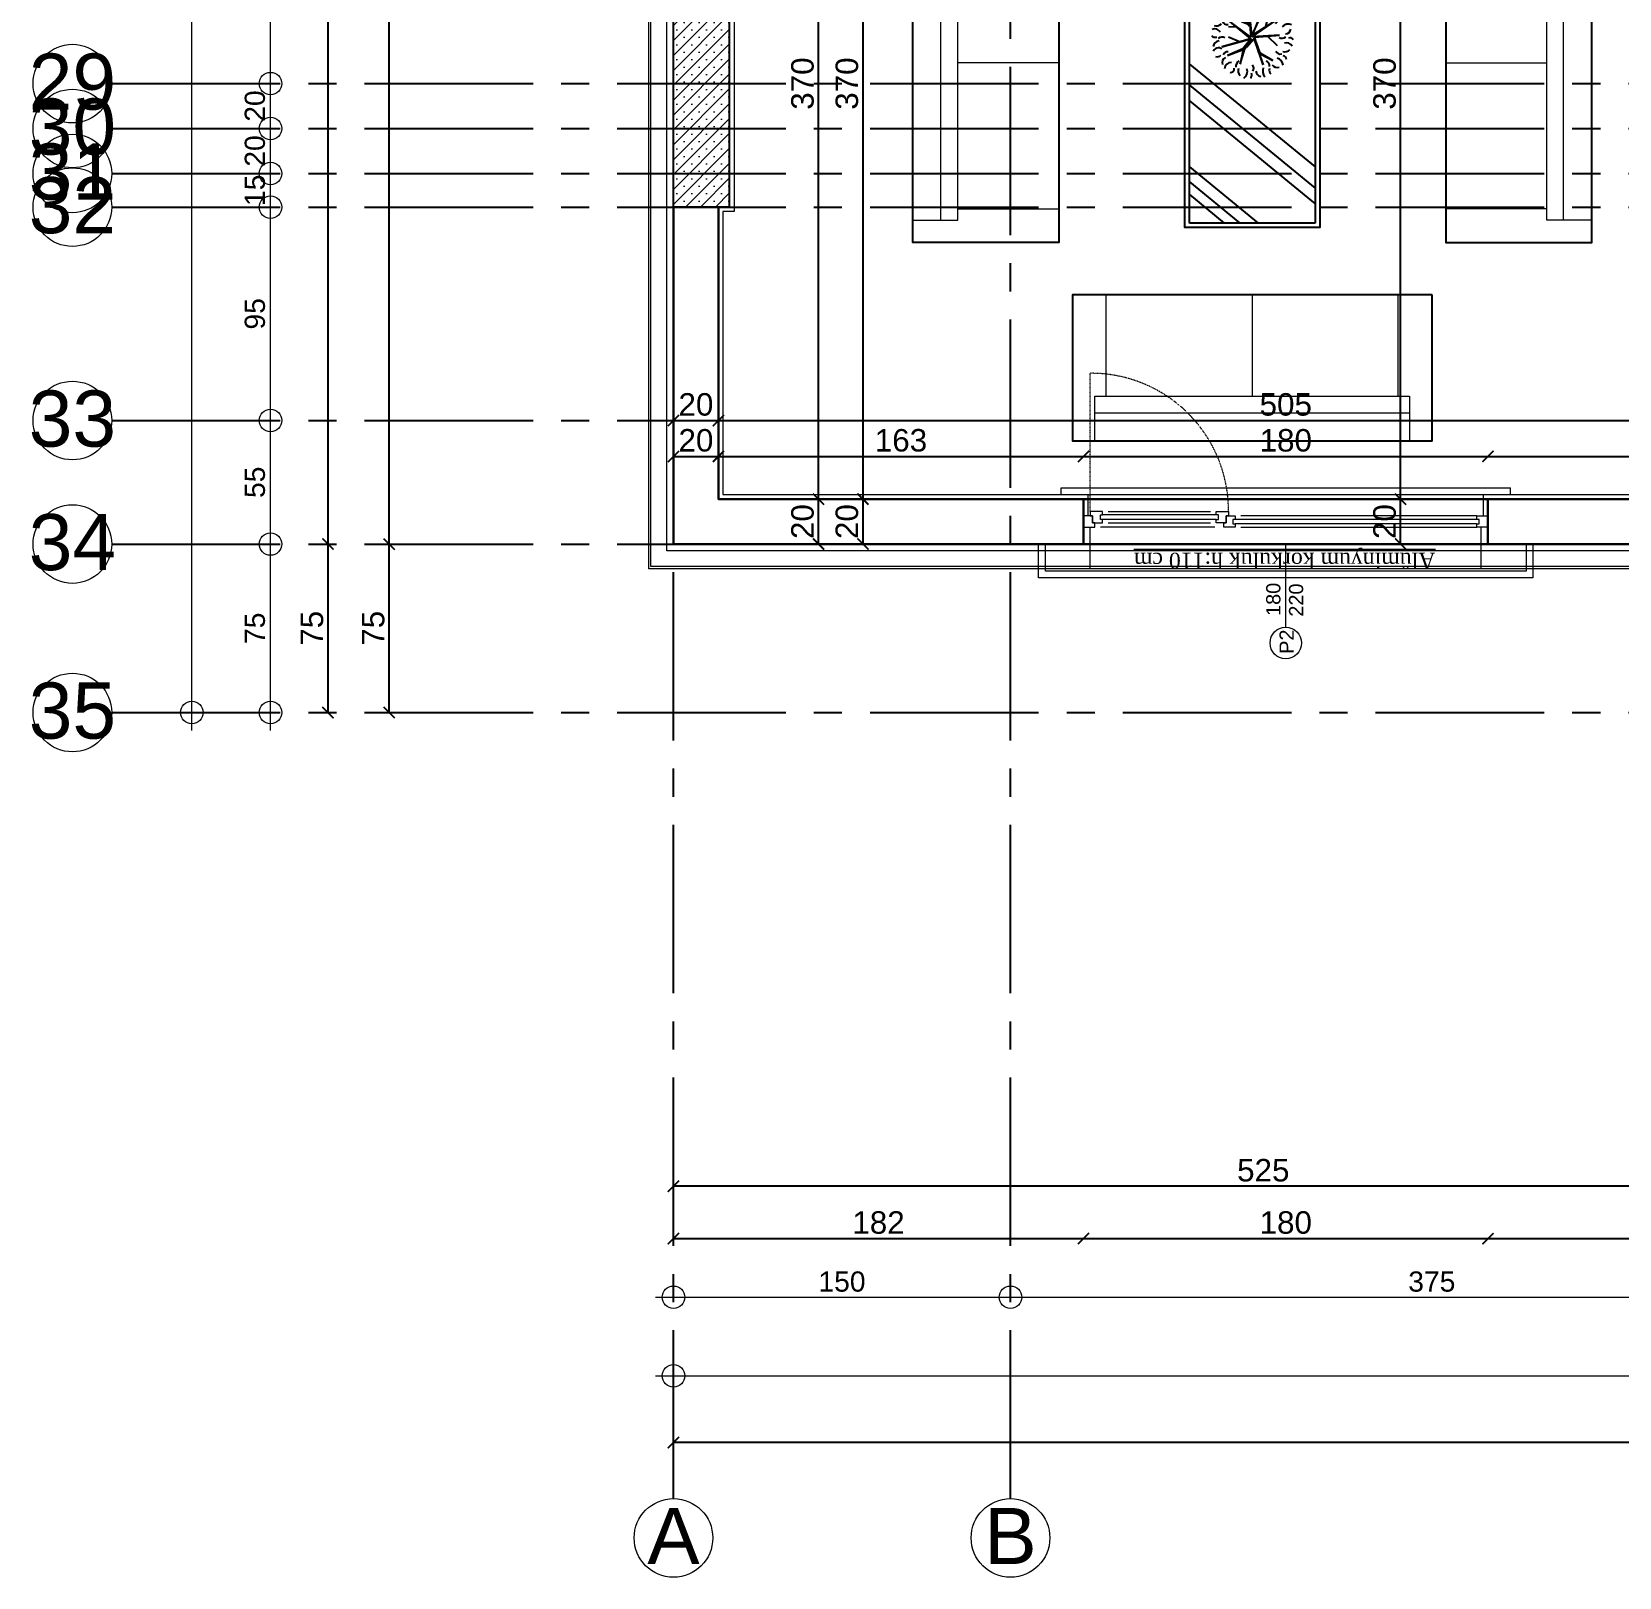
# Model space of a CAD drawing. Header units: millimetres. Extents: x 2778 to 13672, y 1832 to 5175.
# Drawn here: x 8371 to 9077, y 2105 to 2793 of the extents above; entities that cross this region are included whole.
import ezdxf

# ---------------------------------------------------------------- set-up
doc = ezdxf.new("R2010")
doc.units = ezdxf.units.MM
for name, pattern in [('CENTER2', [112.5, 75, -12.5, 12.5, -12.5]), ('DASHDOT2', [12.7, 6.35, -3.175, 0, -3.175]), ('DOTX2', [0.5, 0, -0.5])]:
    doc.linetypes.add(name, pattern=pattern)
for name, color, linetype in [('7-DCR-FRN', 8, 'Continuous'), ('İÇÖLÇÜ', 7, 'Continuous'), ('Panel', 7, 'Continuous'), ('Standart', 7, 'Continuous'), ('Ölçülendirme', 7, 'Continuous')]:
    doc.layers.add(name, color=color, linetype=linetype)
for name, color, linetype, lineweight in [('aks', 251, 'DASHDOT2', 35), ('duvar', 232, 'Continuous', 30), ('görünüş', 201, 'Continuous', 18), ('ince', 37, 'Continuous', 0), ('iz', 1, 'DOTX2', 20), ('pencere', 4, 'Continuous', 18), ('sıva dış', 30, 'Continuous', 9), ('sıva iç', 21, 'Continuous', 0), ('yalıtım', 107, 'Continuous', 0), ('yazı', 11, 'Continuous', 20), ('ÖLÇÜ İÇ', 7, 'Continuous', 9)]:
    doc.layers.add(name, color=color, linetype=linetype, lineweight=lineweight)
doc.styles.add('arial_1_18', font='arial.ttf', dxfattribs={"height": 0.2})
doc.styles.get("Standard").update_dxf_attribs({"font": 'arial.ttf'})
doc.styles.add('Times roman', font='times.ttf')
doc.dimstyles.new('zulay iç ölçü', dxfattribs={"dimtxt": 10, "dimasz": 5, "dimexe": 0.18, "dimexo": 0, "dimgap": 2, "dimtad": 3, "dimdec": 0, "dimzin": 0, "dimdsep": 46, "dimtxsty": 'Standard', "dimblk": 'ARCHTICK', "dimcen": 0.09, "dimse1": 1, "dimse2": 1, "dimadec": 0, "dimazin": 0, "dimtfac": 1, "dimtdec": 0, "dimtix": 1, "dimtofl": 0, "dimtmove": 0, "dimatfit": 3, "dimldrblk": 'ARCHTICK', "dimfxl": 1, "dimtolj": 1, "dimtzin": 0, "dimarcsym": 0})

# ---------------------------------------------------------------- blocks, each defined once
blk = doc.blocks.new('IDE242Entity364')
at = {"layer": 'Panel', "linetype": 'Continuous', "lineweight": 5}
h = blk.add_hatch(dxfattribs=at)
h.set_pattern_fill('SACNCR', color=163, scale=50, style=0)
h.set_pattern_definition([(45, (0, 0), (-3.314563, 3.314563), []), (45, (3.3146, 0), (-3.314563, 3.314563), [0, -4.6875])])
h.paths.add_polyline_path([(0, 225), (0, 375), (25, 375), (25, 225)])
blk = doc.blocks.new('IDE242Entity365')
at = {"layer": 'Panel', "color": 164, "linetype": 'Continuous', "lineweight": -3}
blk.add_lwpolyline([(25, 225), (0, 225)], dxfattribs=at)
blk = doc.blocks.new('IDE242Entity366')
at = {"layer": 'Panel', "color": 164, "linetype": 'Continuous', "lineweight": -3}
blk.add_lwpolyline([(25, 225), (25, 375)], dxfattribs=at)
blk = doc.blocks.new('IDE242Entity368')
at = {"layer": 'Panel', "color": 164, "linetype": 'Continuous', "lineweight": -3}
blk.add_lwpolyline([(0, 225), (0, 375)], dxfattribs=at)
blk = doc.blocks.new('IDE242Entity1388')
at = {"layer": 'Ölçülendirme', "color": 1, "linetype": 'Continuous', "lineweight": 5}
for points in [[(-8, -328), (3268, -328)], [(-8, -363), (3268, -363)]]:
    blk.add_lwpolyline(points, dxfattribs=at)
for centre in [(0, -328), (150, -328), (0, -363)]:
    blk.add_circle(centre, 5, dxfattribs=at)
at = {"layer": 'Ölçülendirme', "color": 1, "linetype": 'Continuous', "lineweight": 5, "style": 'arial_1_18'}
for s, p in [('150', (64.51, -325.5)), ('375', (327.01, -325.5))]:
    blk.add_text(s, height=9, dxfattribs=at).set_placement(p)
blk = doc.blocks.new('_ArchTick')
at = {"color": 0, "linetype": 'ByBlock', "const_width": 0.15}
blk.add_lwpolyline([(-0.5, -0.5), (0.5, 0.5)], dxfattribs=at)
blk = doc.blocks.new('*D2697')
at = {"layer": 'Defpoints', "color": 0, "transparency": 16777216}
for p in [(8656.17, 2165.17), (8656.17, 2156.64), (13386.17, 2156.64)]:
    blk.add_point(p, dxfattribs=at)
at = {"layer": 'ÖLÇÜ İÇ', "color": 0, "lineweight": -2, "transparency": 16777216}
blk.add_line((13386.17, 2165.17), (8656.17, 2165.17), dxfattribs=at)
at = {"layer": 'ÖLÇÜ İÇ', "color": 0, "lineweight": -2, "transparency": 16777216, "xscale": 5, "yscale": 5, "zscale": 5, "rotation": 180}
blk.add_blockref('_ArchTick', (8656.17, 2165.17), dxfattribs=at)
at = {"layer": 'ÖLÇÜ İÇ', "color": 0, "lineweight": -2, "transparency": 16777216, "xscale": 5, "yscale": 5, "zscale": 5}
blk.add_blockref('_ArchTick', (13386.17, 2165.17), dxfattribs=at)
at = {"layer": 'ÖLÇÜ İÇ', "color": 0, "transparency": 16777216, "insert": (11021.17, 2172.28), "char_height": 10, "attachment_point": 5}
blk.add_mtext('\\A1;4730', dxfattribs=at)
blk = doc.blocks.new('IDE941Entity3925')
at = {"layer": 'Ölçülendirme', "color": 1, "linetype": 'Continuous', "lineweight": 5}
for points in [[(2877, -8), (2877, 2338)], [(2912, -8), (2912, 2338)]]:
    blk.add_lwpolyline(points, dxfattribs=at)
for centre in [(2912, 280), (2912, 260), (2912, 240), (2912, 225), (2912, 130), (2912, 75), (2877, 0), (2912, 0)]:
    blk.add_circle(centre, 5, dxfattribs=at)
at = {"layer": 'Ölçülendirme', "color": 1, "linetype": 'Continuous', "lineweight": 5, "style": 'arial_1_18'}
for s, p in [('20', (2909.5, 263.01)), ('20', (2909.5, 243.01)), ('15', (2909.5, 225.51)), ('95', (2909.5, 170.51)), ('55', (2909.5, 95.51)), ('75', (2909.5, 30.51))]:
    blk.add_text(s, height=9, rotation=90, dxfattribs=at).set_placement(p)
blk = doc.blocks.new('WWE')
at = {"layer": 'duvar'}
for p, q in [((1010460.07, -375776.08), (1010460.07, -375756.08)), ((1010640.07, -375776.08), (1010640.07, -375756.08))]:
    blk.add_line(p, q, dxfattribs=at)
at = {"layer": 'görünüş'}
for p, q in [((1010450.07, -375754.08), (1010450.07, -375751.08)), ((1010450.07, -375751.08), (1010650.07, -375751.08)), ((1010650.07, -375754.08), (1010650.07, -375751.08))]:
    blk.add_line(p, q, dxfattribs=at)
at = {"layer": 'ince'}
for p, q in [((1010471.07, -375761.58), (1010516.57, -375761.58)), ((1010518.57, -375768.58), (1010467.57, -375768.58)), ((1010519.07, -375763.08), (1010468.57, -375763.08)), ((1010519.07, -375765.08), (1010468.57, -375765.08)), ((1010471.07, -375766.58), (1010516.57, -375766.58)), ((1010635.07, -375765.08), (1010527.57, -375765.08)), ((1010635.07, -375767.08), (1010527.57, -375767.08)), ((1010635.07, -375763.58), (1010530.07, -375763.58)), ((1010530.07, -375768.58), (1010635.07, -375768.58))]:
    blk.add_line(p, q, dxfattribs=at)
at = {"layer": 'iz', "ltscale": 0.1}
for p, q in [((1010463.09, -375761.55), (1010463.09, -375700.05)), ((1010640.07, -375756.08), (1010460.07, -375756.08)), ((1010460.07, -375776.08), (1010640.07, -375776.08))]:
    blk.add_line(p, q, dxfattribs=at)
blk.add_arc((1010463.44, -375761.18), 61.13, 359.63152, 90.32293, dxfattribs=at)
at = {"layer": 'pencere'}
for p, q in [((1010468.57, -375761.58), (1010463.07, -375761.58)), ((1010463.07, -375761.58), (1010463.07, -375763.58)), ((1010468.57, -375763.08), (1010468.57, -375761.58)), ((1010519.07, -375763.08), (1010519.07, -375761.58)), ((1010519.07, -375761.58), (1010524.57, -375761.58)), ((1010524.57, -375761.58), (1010524.57, -375763.58)), ((1010464.07, -375763.58), (1010460.07, -375763.58)), ((1010460.07, -375768.58), (1010465.07, -375768.58)), ((1010463.07, -375763.58), (1010464.07, -375763.58)), ((1010464.07, -375766.58), (1010464.07, -375763.58)), ((1010464.07, -375763.58), (1010464.07, -375766.58)), ((1010465.07, -375766.58), (1010464.07, -375766.58)), ((1010464.07, -375766.58), (1010468.57, -375766.58)), ((1010465.07, -375768.58), (1010465.07, -375766.58)), ((1010467.57, -375765.08), (1010467.57, -375763.08)), ((1010467.57, -375763.08), (1010468.57, -375763.08)), ((1010468.57, -375765.08), (1010467.57, -375765.08)), ((1010468.57, -375766.58), (1010468.57, -375765.08)), ((1010520.07, -375763.08), (1010519.07, -375763.08)), ((1010519.07, -375766.58), (1010519.07, -375765.08)), ((1010519.07, -375765.08), (1010520.07, -375765.08)), ((1010523.57, -375766.58), (1010519.07, -375766.58)), ((1010520.07, -375765.08), (1010520.07, -375763.08)), ((1010522.57, -375768.58), (1010522.57, -375766.58)), ((1010522.57, -375766.58), (1010523.57, -375766.58)), ((1010527.57, -375768.58), (1010522.57, -375768.58)), ((1010523.57, -375766.58), (1010523.57, -375763.58)), ((1010523.57, -375763.58), (1010527.57, -375763.58)), ((1010524.57, -375763.58), (1010523.57, -375763.58)), ((1010523.57, -375763.58), (1010523.57, -375766.58)), ((1010527.57, -375765.08), (1010526.57, -375765.08)), ((1010526.57, -375765.08), (1010526.57, -375767.08)), ((1010526.57, -375767.08), (1010527.57, -375767.08)), ((1010527.57, -375763.58), (1010527.57, -375765.08)), ((1010527.57, -375767.08), (1010527.57, -375768.58)), ((1010635.07, -375765.08), (1010635.07, -375763.58)), ((1010635.07, -375763.58), (1010635.07, -375763.58)), ((1010635.07, -375763.58), (1010640.07, -375763.58)), ((1010636.07, -375765.08), (1010635.07, -375765.08)), ((1010635.07, -375768.58), (1010635.07, -375767.08)), ((1010635.07, -375767.08), (1010636.07, -375767.08)), ((1010640.07, -375768.58), (1010635.07, -375768.58)), ((1010635.07, -375768.58), (1010635.07, -375768.58)), ((1010636.07, -375767.08), (1010636.07, -375765.08))]:
    blk.add_line(p, q, dxfattribs=at)
at = {"layer": 'sıva dış'}
for p, q in [((1010463.07, -375787.08), (1010463.07, -375768.58)), ((1010637.07, -375787.08), (1010637.07, -375768.58))]:
    blk.add_line(p, q, dxfattribs=at)
at = {"layer": 'sıva iç'}
for p, q in [((1010462.07, -375763.58), (1010462.07, -375754.08)), ((1010638.07, -375763.58), (1010638.07, -375754.08))]:
    blk.add_line(p, q, dxfattribs=at)
at = {"layer": 'sıva iç', "color": 1}
for p, q in [((1010440.07, -375791.08), (1010440.07, -375776.08)), ((1010443.07, -375788.08), (1010443.07, -375776.08)), ((1010450.07, -375776.08), (1010450.07, -375776.08)), ((1010657.07, -375776.08), (1010657.07, -375788.08)), ((1010660.07, -375776.08), (1010660.07, -375791.08)), ((1010462.68, -375788.08), (1010443.07, -375788.08)), ((1010657.07, -375788.08), (1010462.68, -375788.08)), ((1010462.68, -375791.08), (1010440.07, -375791.08)), ((1010660.07, -375791.08), (1010462.68, -375791.08))]:
    blk.add_line(p, q, dxfattribs=at)
at = {"layer": 'yazı'}
blk.add_line((1010550.07, -375813.13), (1010550.07, -375776.08), dxfattribs=at)
blk.add_circle((1010550.07, -375820.13), 7, dxfattribs=at)
at = {"layer": 'yazı', "style": 'Times roman'}
blk.add_text('%%UAlüminyum korkuluk h:110 cm', height=6.9967, rotation=180, dxfattribs=at).set_placement((1010616.65, -375779.95))
at = {"layer": 'yazı'}
for s, p in [('180', (1010547.68, -375808.07)), ('220', (1010557.83, -375808.39)), ('P2', (1010553.61, -375824.95))]:
    blk.add_text(s, height=6.328, rotation=90, dxfattribs=at).set_placement(p)
blk = doc.blocks.new('*U35')
at = {"layer": '7-DCR-FRN'}
for p, q in [((-13.15, 58), (-28, 45.86)), ((-0.88, 58), (-28, 35.83)), ((-6.49, 58), (-28, 40.42)), ((28, 58), (-28, 58)), ((-28, 58), (-28, -58)), ((28, -58), (28, 58)), ((0.26, 25.6), (1.41, 37.17)), ((6.31, 36.53), (0.64, 29.93)), ((1.67, 37.69), (0.65, 24.69)), ((1.41, 37.17), (1.16, 29.54)), ((1.16, 29.54), (6.31, 36.53)), ((0, 24.95), (-10.54, 32.22)), ((-10.54, 32.22), (-0.13, 25.6)), ((-5.99, 29.58), (-7.12, 33.35)), ((-0.13, 25.6), (-2.57, 31.88)), ((-2.57, 31.88), (0.26, 25.6)), ((0.64, 29.93), (4.84, 31.63)), ((0.65, 24.69), (11.81, 33.07)), ((11.81, 33.07), (0.78, 24.08)), ((6.96, 29.2), (10.52, 29.43)), ((-1.17, 24.69), (-12.05, 25.72)), ((-12.05, 25.72), (0, 24.95)), ((-6.77, 25.25), (-11.09, 21.12)), ((-4.89, 12.51), (-0.78, 24.56)), ((-0.65, 23.95), (-4.89, 12.51)), ((-0.78, 24.56), (-3.46, 17.28)), ((-2.81, 18.14), (-1.17, 24.69)), ((2.56, 20.36), (-0.65, 23.95)), ((3.38, 19.62), (0.39, 23.95)), ((0.39, 23.95), (2.56, 20.36)), ((13.61, 20.5), (0.65, 24.08)), ((0.65, 24.08), (4.25, 19.5)), ((0.78, 24.08), (13.61, 20.5)), ((5.63, 22.62), (10.52, 24.7)), ((-9.22, 14.41), (-2.81, 18.14)), ((-3.46, 17.28), (-9.22, 14.41)), ((5.38, 12.78), (3.38, 19.62)), ((11.05, 16.64), (3.99, 19.24)), ((3.99, 19.24), (5.38, 12.78)), ((4.25, 19.5), (11.05, 16.64)), ((28, 12.76), (-28, -33.02)), ((28, 3.34), (-28, -42.44)), ((28, -3.59), (-28, -49.37)), ((28, -33.01), (-2.56, -58)), ((28, -39.69), (5.6, -58)), ((28, -45.34), (12.52, -58)), ((-28, -58), (28, -58))]:
    blk.add_line(p, q, dxfattribs=at)
blk.add_lwpolyline([(-30, 60), (-30, -60), (30, -60), (30, 60)], close=True, dxfattribs=at)
blk.add_lwpolyline([(-30, 60), (-30, -60), (30, -60), (30, 60)], close=True, dxfattribs=at)
at = {"layer": '7-DCR-FRN', "extrusion": (0, 0, -1)}
for centre, major_axis, start_param, end_param in [((0.32, 41.56), (2.97, 2.97), 3.119665, 4.17552), ((-1.97, 41.19), (1.37, 1.37), -0.168576, 1.180577), ((-10.78, 35.44), (-1.67, 1.67), 4.494462, 5.97098), ((-8.38, 39.81), (3.08, 3.08), 2.534785, 3.58455), ((-10.42, 37.44), (1.76, 1.76), -0.540488, 0.582887), ((-5.15, 37.17), (1.5, 1.5), 2.597457, 4.255739), ((-9.63, 40.39), (2.99, 2.99), 0.495607, 1.356514), ((2.26, 37.93), (-1.73, 1.73), 4.894894, 6.209265), ((0.94, 42.5), (2.13, 2.13), 0.99899, 2.174975), ((7.63, 39.52), (-2.18, 2.18), 4.963816, 6.399957), ((5.86, 36.89), (1.46, 1.46), 0.588849, 2.139269), ((6.98, 39.87), (-1.18, 1.18), 1.775821, 3.472355), ((10.9, 35.62), (-1.52, 1.52), 5.94085, 7.533141), ((10.51, 36.89), (-2.14, 2.14), 2.412933, 3.806953), ((-16, 27.21), (-2.4, 2.4), 0.343258, 1.666965), ((-14.78, 28.65), (1.72, 1.72), 2.359421, 3.812742), ((-15.38, 31.6), (-1.17, 1.17), 0.260288, 1.930326), ((-12.71, 29.84), (-1.73, 1.73), 0.71489, 2.029848), ((11.13, 32.71), (-1.65, 1.65), 2.748968, 4.071251), ((15.94, 32.92), (2.21, 2.21), 2.001057, 3.151731), ((15.17, 33.03), (0.963, 0.963), 3.637708, 5.574611), ((16.74, 25.48), (2.09, 2.09), 4.465952, 5.85576), ((-16.74, 22.85), (1.17, 1.17), 4.417954, 5.883919), ((-15.15, 19.26), (2.13, 2.13), 4.435356, 5.7884), ((-13.29, 26.69), (1.7, 1.7), 1.811769, 3.074319), ((13.49, 22.17), (-1.83, 1.83), 0.269504, 1.469985), ((14.15, 19.74), (2.41, 2.41), -0.596761, 0.530229), ((16.53, 27.04), (1.65, 1.65), 1.556652, 2.67951), ((-14.51, 21.04), (1.97, 1.97), 2.029873, 3.258277), ((-13.63, 14.85), (1.1, 1.1), 3.912813, 5.455212), ((-10.22, 11.93), (-2.53, 2.53), 5.610896, 6.838603), ((-12.55, 19.63), (-1.68, 1.68), 2.857787, 4.168751), ((4.4, 11.7), (2.09, 2.09), -0.212594, 0.90159), ((10.84, 15.96), (1.63, 1.63), -0.835936, 0.386912), ((11.02, 13.49), (-1.7, 1.7), 1.193932, 2.764391), ((15.1, 17.31), (-1.9, 1.9), 0.1729, 1.85548), ((15.62, 18.16), (-1.52, 1.52), 3.608489, 4.799895), ((-11.12, 14.28), (-2.11, 2.11), 3.030383, 4.209272), ((-9.53, 9.98), (1.4, 1.4), 0.378865, 1.679355), ((-5.56, 12), (-1.53, 1.53), 5.385771, 6.799513), ((-9.2, 9.93), (-3.22, 3.22), 2.096822, 3.023848), ((-4.24, 9.84), (-1.84, 1.84), 2.447851, 3.758583), ((1.67, 10.9), (1.64, 1.64), 3.381045, 4.65182), ((2.08, 7.93), (1.36, 1.36), 3.048732, 4.380826), ((5.54, 9.37), (2.37, 2.37), 2.915554, 4.30502), ((3.55, 9.86), (-1.98, 1.98), 1.99053, 3.233966), ((9.55, 10.6), (-1.07, 1.07), 3.690915, 5.731825), ((9.15, 10.24), (-2.32, 2.32), 0.812708, 2.215848)]:
    blk.add_ellipse(centre, major_axis=major_axis, ratio=1, start_param=start_param, end_param=end_param, dxfattribs=at)
blk = doc.blocks.new('*U27')
at = {"layer": '7-DCR-FRN'}
blk.add_lwpolyline([(0, 10), (160, 10), (160, 75), (0, 75)], close=True, dxfattribs=at)
at = {"layer": '7-DCR-FRN', "lineweight": 9, "flags": 128}
blk.add_lwpolyline([(0, 10), (160, 10), (160, 75), (0, 75)], close=True, dxfattribs=at)
blk.add_lwpolyline([(0, 10), (160, 10), (160, 75), (0, 75)], close=True, dxfattribs=at)
for points in [[(10, 55), (10, 75)], [(150, 75), (150, 75), (150, 55), (150, 55)], [(150, 62.5), (10, 62.5)], [(150, 55), (10, 55)], [(15, 55), (15, 10)], [(80, 10), (80, 55)], [(145, 55), (145, 10)]]:
    blk.add_lwpolyline(points, dxfattribs=at)
blk = doc.blocks.new('*D2820')
at = {"layer": 'Defpoints', "color": 0, "transparency": 16777216}
for p in [(8720.74, 2585.23), (8720.74, 2585.23), (8720.74, 2565.23)]:
    blk.add_point(p, dxfattribs=at)
at = {"layer": 'ÖLÇÜ İÇ', "color": 0, "lineweight": -2, "transparency": 16777216}
blk.add_line((8720.74, 2565.23), (8720.74, 2585.23), dxfattribs=at)
at = {"layer": 'ÖLÇÜ İÇ', "color": 0, "lineweight": -2, "transparency": 16777216, "xscale": 5, "yscale": 5, "zscale": 5}
for p, rotation in [((8720.74, 2585.23), 90), ((8720.74, 2565.23), 270)]:
    blk.add_blockref('_ArchTick', p, dxfattribs=dict(at, rotation=rotation))
at = {"layer": 'ÖLÇÜ İÇ', "color": 0, "transparency": 16777216, "insert": (8713.64, 2575.23), "char_height": 10, "attachment_point": 5, "rotation": 90}
blk.add_mtext('\\A1;20', dxfattribs=at)
blk = doc.blocks.new('*D2821')
at = {"layer": 'Defpoints', "color": 0, "transparency": 16777216}
for p in [(8720.74, 2955.23), (8720.74, 2955.23), (8720.74, 2585.23)]:
    blk.add_point(p, dxfattribs=at)
at = {"layer": 'ÖLÇÜ İÇ', "color": 0, "lineweight": -2, "transparency": 16777216}
blk.add_line((8720.74, 2585.23), (8720.74, 2955.23), dxfattribs=at)
at = {"layer": 'ÖLÇÜ İÇ', "color": 0, "lineweight": -2, "transparency": 16777216, "xscale": 5, "yscale": 5, "zscale": 5}
for p, rotation in [((8720.74, 2955.23), 90), ((8720.74, 2585.23), 270)]:
    blk.add_blockref('_ArchTick', p, dxfattribs=dict(at, rotation=rotation))
at = {"layer": 'ÖLÇÜ İÇ', "color": 0, "transparency": 16777216, "insert": (8713.63, 2770.23), "char_height": 10, "attachment_point": 5, "rotation": 90}
blk.add_mtext('\\A1;370', dxfattribs=at)
blk = doc.blocks.new('*D2714')
at = {"layer": 'Defpoints', "color": 0, "transparency": 16777216}
for p in [(8740.5, 2955.23), (8740.5, 2585.23), (8740.5, 2585.23)]:
    blk.add_point(p, dxfattribs=at)
at = {"layer": 'ÖLÇÜ İÇ', "color": 0, "lineweight": -2, "transparency": 16777216}
blk.add_line((8740.5, 2955.23), (8740.5, 2585.23), dxfattribs=at)
at = {"layer": 'ÖLÇÜ İÇ', "color": 0, "lineweight": -2, "transparency": 16777216, "xscale": 5, "yscale": 5, "zscale": 5}
for p, rotation in [((8740.5, 2955.23), 90), ((8740.5, 2585.23), 270)]:
    blk.add_blockref('_ArchTick', p, dxfattribs=dict(at, rotation=rotation))
at = {"layer": 'ÖLÇÜ İÇ', "color": 0, "transparency": 16777216, "insert": (8733.39, 2770.23), "char_height": 10, "attachment_point": 5, "rotation": 90}
blk.add_mtext('\\A1;370', dxfattribs=at)
blk = doc.blocks.new('*D2715')
at = {"layer": 'Defpoints', "color": 0, "transparency": 16777216}
for p in [(8740.5, 2585.23), (8740.5, 2565.23), (8740.5, 2565.23)]:
    blk.add_point(p, dxfattribs=at)
at = {"layer": 'ÖLÇÜ İÇ', "color": 0, "lineweight": -2, "transparency": 16777216}
blk.add_line((8740.5, 2585.23), (8740.5, 2565.23), dxfattribs=at)
at = {"layer": 'ÖLÇÜ İÇ', "color": 0, "lineweight": -2, "transparency": 16777216, "xscale": 5, "yscale": 5, "zscale": 5}
for p, rotation in [((8740.5, 2585.23), 90), ((8740.5, 2565.23), 270)]:
    blk.add_blockref('_ArchTick', p, dxfattribs=dict(at, rotation=rotation))
at = {"layer": 'ÖLÇÜ İÇ', "color": 0, "transparency": 16777216, "insert": (8733.39, 2575.23), "char_height": 10, "attachment_point": 5, "rotation": 90}
blk.add_mtext('\\A1;20', dxfattribs=at)
blk = doc.blocks.new('*D2716')
at = {"layer": 'Defpoints', "color": 0, "transparency": 16777216}
for p in [(8656.17, 2604.25), (8676.17, 2604.25), (8676.17, 2604.25)]:
    blk.add_point(p, dxfattribs=at)
at = {"layer": 'ÖLÇÜ İÇ', "color": 0, "lineweight": -2, "transparency": 16777216}
blk.add_line((8656.17, 2604.25), (8676.17, 2604.25), dxfattribs=at)
at = {"layer": 'ÖLÇÜ İÇ', "color": 0, "lineweight": -2, "transparency": 16777216, "xscale": 5, "yscale": 5, "zscale": 5, "rotation": 180}
blk.add_blockref('_ArchTick', (8656.17, 2604.25), dxfattribs=at)
at = {"layer": 'ÖLÇÜ İÇ', "color": 0, "lineweight": -2, "transparency": 16777216, "xscale": 5, "yscale": 5, "zscale": 5}
blk.add_blockref('_ArchTick', (8676.17, 2604.25), dxfattribs=at)
at = {"layer": 'ÖLÇÜ İÇ', "color": 0, "transparency": 16777216, "insert": (8666.17, 2611.35), "char_height": 10, "attachment_point": 5}
blk.add_mtext('\\A1;20', dxfattribs=at)
blk = doc.blocks.new('*D2717')
at = {"layer": 'Defpoints', "color": 0, "transparency": 16777216}
for p in [(8676.17, 2604.25), (8838.67, 2604.25), (8838.67, 2585.23)]:
    blk.add_point(p, dxfattribs=at)
at = {"layer": 'ÖLÇÜ İÇ', "color": 0, "lineweight": -2, "transparency": 16777216}
blk.add_line((8676.17, 2604.25), (8838.67, 2604.25), dxfattribs=at)
at = {"layer": 'ÖLÇÜ İÇ', "color": 0, "lineweight": -2, "transparency": 16777216, "xscale": 5, "yscale": 5, "zscale": 5, "rotation": 180}
blk.add_blockref('_ArchTick', (8676.17, 2604.25), dxfattribs=at)
at = {"layer": 'ÖLÇÜ İÇ', "color": 0, "lineweight": -2, "transparency": 16777216, "xscale": 5, "yscale": 5, "zscale": 5}
blk.add_blockref('_ArchTick', (8838.67, 2604.25), dxfattribs=at)
at = {"layer": 'ÖLÇÜ İÇ', "color": 0, "transparency": 16777216, "insert": (8757.42, 2611.36), "char_height": 10, "attachment_point": 5}
blk.add_mtext('\\A1;163', dxfattribs=at)
blk = doc.blocks.new('*D2718')
at = {"layer": 'Defpoints', "color": 0, "transparency": 16777216}
for p in [(9018.67, 2604.25), (8838.67, 2585.23), (9018.67, 2585.23)]:
    blk.add_point(p, dxfattribs=at)
at = {"layer": 'ÖLÇÜ İÇ', "color": 0, "lineweight": -2, "transparency": 16777216}
blk.add_line((8838.67, 2604.25), (9018.67, 2604.25), dxfattribs=at)
at = {"layer": 'ÖLÇÜ İÇ', "color": 0, "lineweight": -2, "transparency": 16777216, "xscale": 5, "yscale": 5, "zscale": 5, "rotation": 180}
blk.add_blockref('_ArchTick', (8838.67, 2604.25), dxfattribs=at)
at = {"layer": 'ÖLÇÜ İÇ', "color": 0, "lineweight": -2, "transparency": 16777216, "xscale": 5, "yscale": 5, "zscale": 5}
blk.add_blockref('_ArchTick', (9018.67, 2604.25), dxfattribs=at)
at = {"layer": 'ÖLÇÜ İÇ', "color": 0, "transparency": 16777216, "insert": (8928.67, 2611.35), "char_height": 10, "attachment_point": 5}
blk.add_mtext('\\A1;180', dxfattribs=at)
blk = doc.blocks.new('*D2719')
at = {"layer": 'Defpoints', "color": 0, "transparency": 16777216}
for p in [(9181.17, 2604.25), (9018.67, 2585.23), (9181.17, 2585.23)]:
    blk.add_point(p, dxfattribs=at)
at = {"layer": 'ÖLÇÜ İÇ', "color": 0, "lineweight": -2, "transparency": 16777216}
blk.add_line((9018.67, 2604.25), (9181.17, 2604.25), dxfattribs=at)
at = {"layer": 'ÖLÇÜ İÇ', "color": 0, "lineweight": -2, "transparency": 16777216, "xscale": 5, "yscale": 5, "zscale": 5, "rotation": 180}
blk.add_blockref('_ArchTick', (9018.67, 2604.25), dxfattribs=at)
at = {"layer": 'ÖLÇÜ İÇ', "color": 0, "lineweight": -2, "transparency": 16777216, "xscale": 5, "yscale": 5, "zscale": 5}
blk.add_blockref('_ArchTick', (9181.17, 2604.25), dxfattribs=at)
at = {"layer": 'ÖLÇÜ İÇ', "color": 0, "transparency": 16777216, "insert": (9099.92, 2611.36), "char_height": 10, "attachment_point": 5}
blk.add_mtext('\\A1;163', dxfattribs=at)
blk = doc.blocks.new('*D2729')
at = {"layer": 'Defpoints', "color": 0, "transparency": 16777216}
for p in [(8656.17, 2620.23), (8676.17, 2620.23), (8676.17, 2620.23)]:
    blk.add_point(p, dxfattribs=at)
at = {"layer": 'ÖLÇÜ İÇ', "color": 0, "lineweight": -2, "transparency": 16777216}
blk.add_line((8656.17, 2620.23), (8676.17, 2620.23), dxfattribs=at)
at = {"layer": 'ÖLÇÜ İÇ', "color": 0, "lineweight": -2, "transparency": 16777216, "xscale": 5, "yscale": 5, "zscale": 5, "rotation": 180}
blk.add_blockref('_ArchTick', (8656.17, 2620.23), dxfattribs=at)
at = {"layer": 'ÖLÇÜ İÇ', "color": 0, "lineweight": -2, "transparency": 16777216, "xscale": 5, "yscale": 5, "zscale": 5}
blk.add_blockref('_ArchTick', (8676.17, 2620.23), dxfattribs=at)
at = {"layer": 'ÖLÇÜ İÇ', "color": 0, "transparency": 16777216, "insert": (8666.17, 2627.34), "char_height": 10, "attachment_point": 5}
blk.add_mtext('\\A1;20', dxfattribs=at)
blk = doc.blocks.new('*D2730')
at = {"layer": 'Defpoints', "color": 0, "transparency": 16777216}
for p in [(8676.17, 2620.23), (9181.17, 2620.23), (9181.17, 2620.23)]:
    blk.add_point(p, dxfattribs=at)
at = {"layer": 'ÖLÇÜ İÇ', "color": 0, "lineweight": -2, "transparency": 16777216}
blk.add_line((8676.17, 2620.23), (9181.17, 2620.23), dxfattribs=at)
at = {"layer": 'ÖLÇÜ İÇ', "color": 0, "lineweight": -2, "transparency": 16777216, "xscale": 5, "yscale": 5, "zscale": 5, "rotation": 180}
blk.add_blockref('_ArchTick', (8676.17, 2620.23), dxfattribs=at)
at = {"layer": 'ÖLÇÜ İÇ', "color": 0, "lineweight": -2, "transparency": 16777216, "xscale": 5, "yscale": 5, "zscale": 5}
blk.add_blockref('_ArchTick', (9181.17, 2620.23), dxfattribs=at)
at = {"layer": 'ÖLÇÜ İÇ', "color": 0, "transparency": 16777216, "insert": (8928.67, 2627.34), "char_height": 10, "attachment_point": 5}
blk.add_mtext('\\A1;505', dxfattribs=at)
blk = doc.blocks.new('*D2796')
at = {"layer": 'Defpoints', "color": 0, "transparency": 16777216}
for p in [(8979.77, 2585.23), (8979.77, 2585.23), (8979.77, 2565.23)]:
    blk.add_point(p, dxfattribs=at)
at = {"layer": 'ÖLÇÜ İÇ', "color": 0, "lineweight": -2, "transparency": 16777216}
blk.add_line((8979.77, 2565.23), (8979.77, 2585.23), dxfattribs=at)
at = {"layer": 'ÖLÇÜ İÇ', "color": 0, "lineweight": -2, "transparency": 16777216, "xscale": 5, "yscale": 5, "zscale": 5}
for p, rotation in [((8979.77, 2585.23), 90), ((8979.77, 2565.23), 270)]:
    blk.add_blockref('_ArchTick', p, dxfattribs=dict(at, rotation=rotation))
at = {"layer": 'ÖLÇÜ İÇ', "color": 0, "transparency": 16777216, "insert": (8972.67, 2575.23), "char_height": 10, "attachment_point": 5, "rotation": 90}
blk.add_mtext('\\A1;20', dxfattribs=at)
blk = doc.blocks.new('*D2797')
at = {"layer": 'Defpoints', "color": 0, "transparency": 16777216}
for p in [(8979.77, 2955.23), (8979.77, 2955.23), (8979.77, 2585.23)]:
    blk.add_point(p, dxfattribs=at)
at = {"layer": 'ÖLÇÜ İÇ', "color": 0, "lineweight": -2, "transparency": 16777216}
blk.add_line((8979.77, 2585.23), (8979.77, 2955.23), dxfattribs=at)
at = {"layer": 'ÖLÇÜ İÇ', "color": 0, "lineweight": -2, "transparency": 16777216, "xscale": 5, "yscale": 5, "zscale": 5}
for p, rotation in [((8979.77, 2955.23), 90), ((8979.77, 2585.23), 270)]:
    blk.add_blockref('_ArchTick', p, dxfattribs=dict(at, rotation=rotation))
at = {"layer": 'ÖLÇÜ İÇ', "color": 0, "transparency": 16777216, "insert": (8972.67, 2770.23), "char_height": 10, "attachment_point": 5, "rotation": 90}
blk.add_mtext('\\A1;370', dxfattribs=at)

msp = doc.modelspace()

# ---------------------------------------------------------------- linework, layer by layer
at = {"layer": 'aks', "color": 251, "linetype": 'CENTER2', "lineweight": -3}
for points in [[(8656.17, 2140.23), (8656.17, 5100.23)], [(8806.17, 2140.23), (8806.17, 5100.23)], [(8406.17, 2770.23), (13636.17, 2770.23)], [(8406.17, 2750.23), (13636.17, 2750.23)], [(8406.17, 2730.23), (13636.17, 2730.23)], [(8406.17, 2715.23), (13636.17, 2715.23)], [(8406.17, 2620.23), (13636.17, 2620.23)], [(8406.17, 2565.23), (13636.17, 2565.23)], [(8406.17, 2490.23), (13636.17, 2490.23)]]:
    msp.add_lwpolyline(points, dxfattribs=at)
at = {"layer": 'aks', "color": 30, "linetype": 'Continuous', "lineweight": 5}
for centre in [(8388.67, 2770.23), (8388.67, 2750.23), (8388.67, 2730.23), (8388.67, 2715.23), (8388.67, 2620.23), (8388.67, 2565.23), (8388.67, 2490.23), (8656.17, 2122.73), (8806.17, 2122.73)]:
    msp.add_circle(centre, 17.5, dxfattribs=at)
at = {"layer": 'duvar', "lineweight": 30}
for points in [[(9201.17, 2620.23), (9201.17, 2565.23), (8656.17, 2565.23), (8656.17, 2715.23)], [(9181.17, 2620.23), (9181.17, 2585.23), (8676.17, 2585.23), (8676.17, 2715.23)]]:
    msp.add_lwpolyline(points, dxfattribs=at)
at = {"layer": 'İÇÖLÇÜ'}
for p, q in [((8529.65, 2565.23), (8529.65, 4745.23)), ((8502.41, 3055.23), (8502.41, 2565.23)), ((8502.41, 2565.23), (8502.41, 2490.23)), ((8529.65, 2490.23), (8529.65, 2565.23)), ((9181.17, 2279.29), (8656.17, 2279.29)), ((8656.17, 2256.02), (8838.67, 2256.02)), ((8838.67, 2256.02), (9018.67, 2256.02)), ((9018.67, 2256.02), (9181.17, 2256.02))]:
    msp.add_line(p, q, dxfattribs=at)
at = {"layer": 'sıva dış'}
for p, q in [((8653.17, 2562.23), (8653.17, 4748.23)), ((9204.17, 2562.23), (8653.17, 2562.23))]:
    msp.add_line(p, q, dxfattribs=at)
at = {"layer": 'sıva iç'}
msp.add_lwpolyline([(8678.17, 2587.23), (9179.17, 2587.23), (9179.17, 2772.23), (9194.17, 2772.23), (9194.17, 3063.23), (9073.17, 3063.23), (9073.17, 2953.23), (8678.17, 2953.23), (8678.17, 2867.23), (8683.17, 2867.23), (8683.17, 2713.23), (8678.17, 2713.23)], close=True, dxfattribs=at)
at = {"layer": 'yalıtım'}
for p, q in [((8645.17, 2554.23), (8645.17, 4756.23)), ((8646.17, 2555.23), (8646.17, 4755.23)), ((9212.17, 2554.23), (8645.17, 2554.23)), ((9211.17, 2555.23), (8646.17, 2555.23))]:
    msp.add_line(p, q, dxfattribs=at)

# ---------------------------------------------------------------- block references
at = {"xscale": -1}
msp.add_blockref('*U35', (8913.76, 2766.14), dxfattribs=at)
at = {"layer": '7-DCR-FRN', "xscale": -1, "rotation": 90}
msp.add_blockref('*U27', (8837.68, 2859.47), dxfattribs=at)
at = {"layer": '7-DCR-FRN'}
for p, rotation in [((8989.84, 2859.47), 270), ((8993.76, 2686.13), 180)]:
    msp.add_blockref('*U27', p, dxfattribs=dict(at, rotation=rotation))
at = {"layer": 'İÇÖLÇÜ', "xscale": 5, "yscale": 5, "zscale": 5}
for p, rotation in [((8502.41, 2565.23), 270), ((8502.41, 2565.23), 90), ((8529.65, 2565.23), 90), ((8529.65, 2565.23), 270), ((8502.41, 2490.23), 270), ((8529.65, 2490.23), 270), ((8656.17, 2279.29), 180), ((8656.17, 2256.02), 180), ((8838.67, 2256.02), 180), ((9018.67, 2256.02), 180)]:
    msp.add_blockref('_ArchTick', p, dxfattribs=dict(at, rotation=rotation))
for p in [(8838.67, 2256.02), (9018.67, 2256.02)]:
    msp.add_blockref('_ArchTick', p, dxfattribs=at)
at = {"layer": 'Panel'}
for name in ['IDE242Entity364', 'IDE242Entity368', 'IDE242Entity366', 'IDE242Entity365']:
    msp.add_blockref(name, (8656.17, 2490.23), dxfattribs=at)
at = {"layer": 'Standart'}
for name, p in [('IDE941Entity3925', (5564.85, 2490.23)), ('IDE242Entity1388', (8656.17, 2557.89))]:
    msp.add_blockref(name, p, dxfattribs=at)
at = {"layer": 'sıva iç'}
msp.add_blockref('WWE', (-1001621.4, 378341.31), dxfattribs=at)

# ---------------------------------------------------------------- texts
at = {"layer": 'aks', "color": 1, "linetype": 'Continuous', "lineweight": 5, "style": 'arial_1_18'}
for s, p in [('29', (8369.25, 2758.61)), ('30', (8369.25, 2738.61)), ('31', (8369.25, 2718.61)), ('32', (8369.25, 2703.61)), ('33', (8369.25, 2608.61)), ('34', (8369.25, 2553.61)), ('35', (8369.25, 2478.61)), ('A', (8644.53, 2111.11)), ('B', (8794.53, 2111.11))]:
    msp.add_text(s, height=25, dxfattribs=at).set_placement(p)
at = {"layer": 'İÇÖLÇÜ', "char_height": 10, "attachment_point": 5, "rotation": 90}
for insert in [(8495.33, 2527.73), (8522.56, 2527.73)]:
    msp.add_mtext('\\A1;75', dxfattribs=dict(at, insert=insert))
at = {"layer": 'İÇÖLÇÜ', "char_height": 10, "attachment_point": 5}
for s, insert in [('\\A1;525', (8918.67, 2286.39)), ('\\A1;182', (8747.42, 2263.12)), ('\\A1;180', (8928.67, 2263.12))]:
    msp.add_mtext(s, dxfattribs=dict(at, insert=insert))

# ---------------------------------------------------------------- dimensions: what is measured, and where the dimension line sits
at = {"layer": 'ÖLÇÜ İÇ'}
for base, p1, p2, picture, middle in [((8720.74, 2955.23), (8720.74, 2585.23), (8720.74, 2955.23), '*D2821', (8713.63, 2770.23)), ((8740.5, 2585.23), (8740.5, 2955.23), (8740.5, 2585.23), '*D2714', (8733.39, 2770.23)), ((8979.77, 2955.23), (8979.77, 2585.23), (8979.77, 2955.23), '*D2797', (8972.67, 2770.23)), ((8740.5, 2565.23), (8740.5, 2585.23), (8740.5, 2565.23), '*D2715', (8733.39, 2575.23))]:
    dim = msp.add_linear_dim(base=base, p1=p1, p2=p2, angle=90, dimstyle='zulay iç ölçü', override={"dimtmove": 1}, dxfattribs=at)
    dim.commit()
    dim.dimension.update_dxf_attribs({"geometry": picture, "text_midpoint": middle})
for base, p1, p2, picture, middle in [((8676.17, 2620.23), (8656.17, 2620.23), (8676.17, 2620.23), '*D2729', (8666.17, 2627.34)), ((8676.17, 2604.25), (8656.17, 2604.25), (8676.17, 2604.25), '*D2716', (8666.17, 2611.35))]:
    dim = msp.add_linear_dim(base=base, p1=p1, p2=p2, dimstyle='zulay iç ölçü', dxfattribs=at)
    dim.commit()
    dim.dimension.update_dxf_attribs({"geometry": picture, "text_midpoint": middle})
for base, p1, p2, picture, middle in [((9181.17, 2620.23), (8676.17, 2620.23), (9181.17, 2620.23), '*D2730', (8928.67, 2627.34)), ((8838.66967143, 2604.24671028), (8676.16967143, 2604.24671028), (8838.66967143, 2585.23434904), '*D2717', (8757.41967143, 2611.3558508)), ((9018.67, 2604.25), (8838.67, 2585.23), (9018.67, 2585.23), '*D2718', (8928.67, 2611.35)), ((9181.16967143, 2604.24671028), (9018.66967143, 2585.23434904), (9181.16967143, 2585.23434904), '*D2719', (9099.91967143, 2611.3558508))]:
    dim = msp.add_linear_dim(base=base, p1=p1, p2=p2, dimstyle='zulay iç ölçü', override={"dimtmove": 1}, dxfattribs=at)
    dim.commit()
    dim.dimension.update_dxf_attribs({"geometry": picture, "text_midpoint": middle})
for base, p1, p2, picture, middle in [((8720.74, 2585.23), (8720.74, 2565.23), (8720.74, 2585.23), '*D2820', (8713.64, 2575.23)), ((8979.77, 2585.23), (8979.77, 2565.23), (8979.77, 2585.23), '*D2796', (8972.67, 2575.23))]:
    dim = msp.add_linear_dim(base=base, p1=p1, p2=p2, angle=90, dimstyle='zulay iç ölçü', dxfattribs=at)
    dim.commit()
    dim.dimension.update_dxf_attribs({"geometry": picture, "text_midpoint": middle})
at = {"layer": 'ÖLÇÜ İÇ', "color": 1}
dim = msp.add_linear_dim(base=(8656.17, 2165.17), p1=(13386.17, 2156.64), p2=(8656.17, 2156.64), dimstyle='zulay iç ölçü', dxfattribs=at)
dim.commit()
dim.dimension.update_dxf_attribs({"geometry": '*D2697', "text_midpoint": (11021.17, 2172.28)})

doc.saveas('drawing.dxf')
